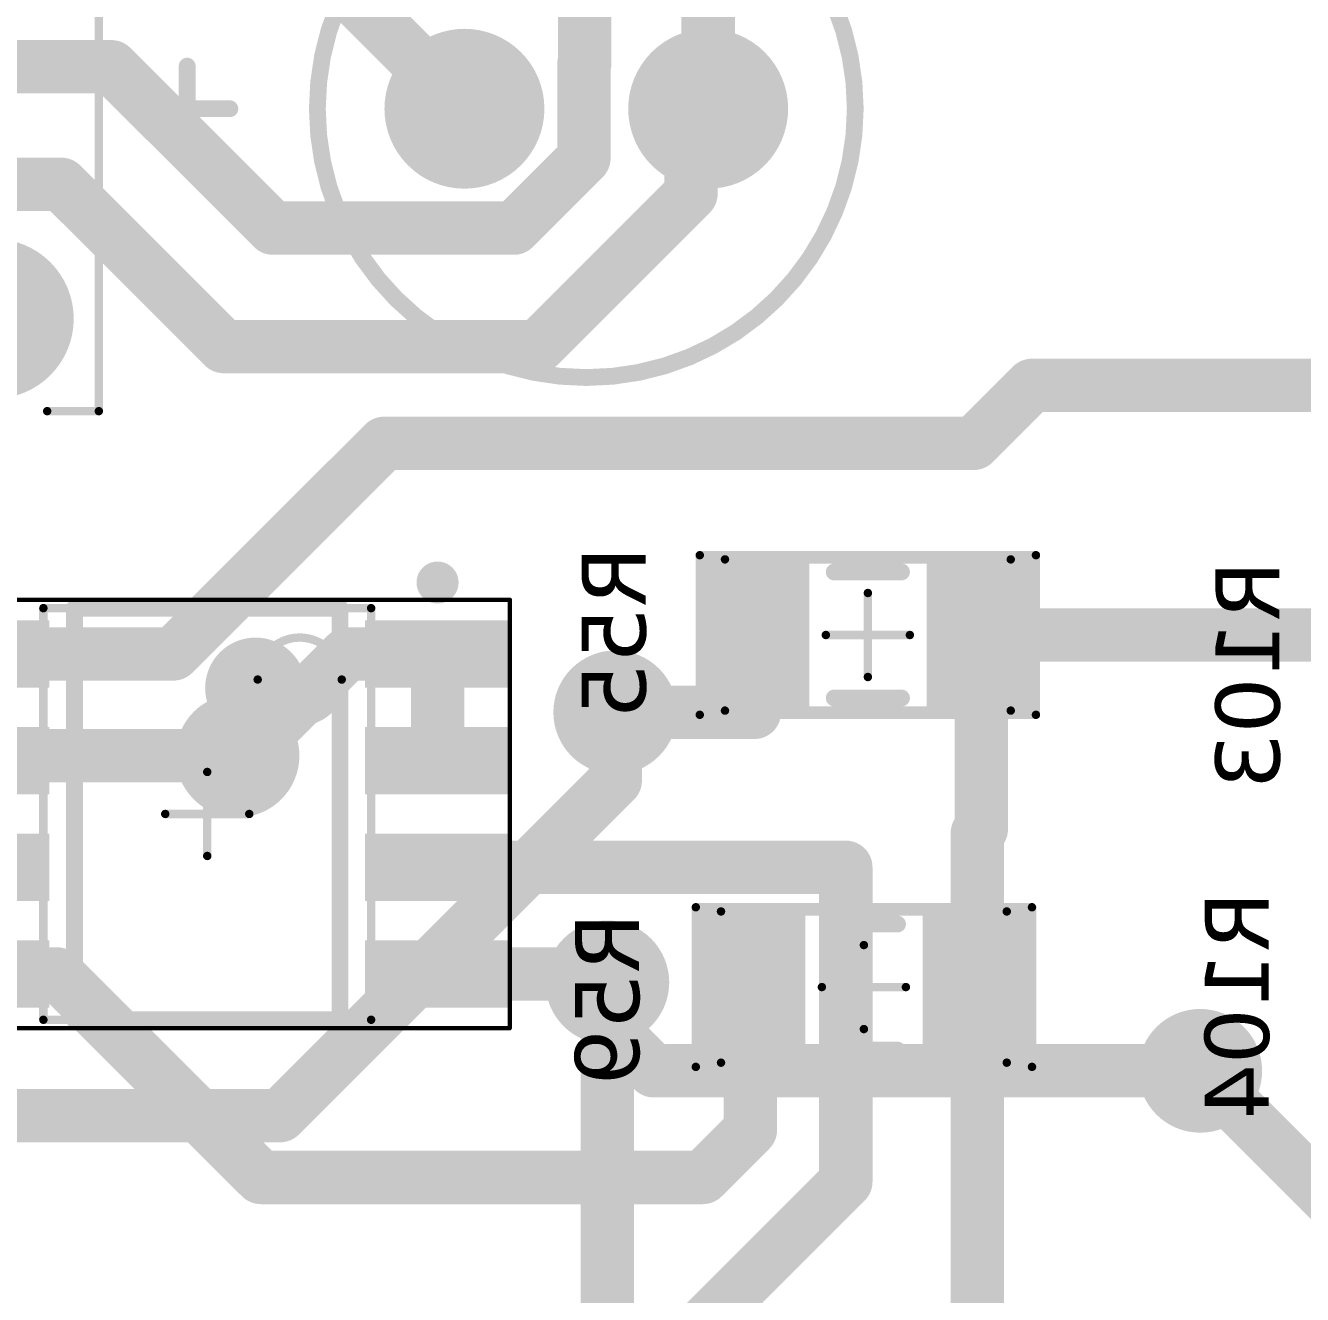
# Model space of a CAD drawing. Header units: millimetres. Extents: x 28 to 434, y 70 to 207.
# Drawn here: x 383.48 to 398.67, y 167.19 to 182.29 of the extents above; entities that cross this region are included whole.
import ezdxf

# ---------------------------------------------------------------- set-up
doc = ezdxf.new("R2010")
doc.units = ezdxf.units.MM
doc.header["$LTSCALE"] = 0.5
doc.layers.get('0').update_dxf_attribs({"color": 250})
for name, color, linetype in [('BottomLayer', 5, 'Continuous'), ('BottomSolder', 6, 'Continuous'), ('Mechanical13', 56, 'Continuous'), ('Mechanical15', 56, 'Continuous'), ('MultiLayer', 9, 'Continuous'), ('TopLayer', 1, 'Continuous'), ('TopOverlay', 2, 'Continuous'), ('TopPaste', 8, 'Continuous'), ('TopSolder', 216, 'Continuous')]:
    doc.layers.add(name, color=color, linetype=linetype)
doc.styles.get("Standard").update_dxf_attribs({"font": 'verdana.ttf'})

# ---------------------------------------------------------------- blocks, each defined once
blk = doc.blocks.new('C1206_44')
at = {"layer": 'Mechanical13', "const_width": 0.0999998}
for points in [[(-1.69997882, 0.90001344), (1.70001438, 0.90001344)], [(-1.69997882, 0.90001344), (-1.69997882, -0.89998296)], [(1.70001438, 0.90001344), (1.70001438, -0.89998296)], [(-1.69997882, -0.89998296), (1.70001438, -0.89998296)]]:
    blk.add_lwpolyline(points, dxfattribs=at)
at = {"layer": 'Mechanical13', "const_width": 0.0499999}
for points in [[(-1.7249775, 0.90001344, 1), (-1.67498014, 0.90001344, 1)], [(-1.7249775, 0.90001344, 1), (-1.67498014, 0.90001344, 1)], [(1.6750157, 0.90001344, 1), (1.72501306, 0.90001344, 1)], [(1.6750157, 0.90001344, 1), (1.72501306, 0.90001344, 1)], [(-1.7249775, -0.89998296, 1), (-1.67498014, -0.89998296, 1)], [(-1.7249775, -0.89998296, 1), (-1.67498014, -0.89998296, 1)], [(1.6750157, -0.89998296, 1), (1.72501306, -0.89998296, 1)], [(1.6750157, -0.89998296, 1), (1.72501306, -0.89998296, 1)]]:
    blk.add_lwpolyline(points, format="xyb", close=True, dxfattribs=at)
at = {"layer": 'Mechanical15', "const_width": 0.0999998}
for points in [[(-2.00000362, 0.95000064), (1.99998838, 0.95000064)], [(-2.00000362, 0.95000064), (-2.00000362, -0.95002096)], [(1.99998838, 0.95000064), (1.99998838, -0.95002096)], [(-7.619999999999999e-06, 0.5000142399999999), (-7.619999999999999e-06, -0.49998376)], [(-0.4999812199999999, -1.016e-05), (0.5000167799999999, -1.016e-05)], [(-2.00000362, -0.95002096), (1.99998838, -0.95002096)]]:
    blk.add_lwpolyline(points, dxfattribs=at)
at = {"layer": 'Mechanical15', "const_width": 0.0499999}
for points in [[(-2.0250023, 0.95000064, 1), (-1.97500494, 0.95000064, 1)], [(-2.0250023, 0.95000064, 1), (-1.97500494, 0.95000064, 1)], [(1.9749897, 0.95000064, 1), (2.02498706, 0.95000064, 1)], [(1.9749897, 0.95000064, 1), (2.02498706, 0.95000064, 1)], [(-0.0250063, 0.5000142399999999, 1), (0.02499106, 0.5000142399999999, 1)], [(-0.5249798999999999, -1.016e-05, 1), (-0.47498254, -1.016e-05, 1)], [(0.4750180999999999, -1.016e-05, 1), (0.52501546, -1.016e-05, 1)], [(-0.0250063, -0.49998376, 1), (0.02499106, -0.49998376, 1)], [(-2.0250023, -0.95002096, 1), (-1.97500494, -0.95002096, 1)], [(-2.0250023, -0.95002096, 1), (-1.97500494, -0.95002096, 1)], [(1.9749897, -0.95002096, 1), (2.02498706, -0.95002096, 1)], [(1.9749897, -0.95002096, 1), (2.02498706, -0.95002096, 1)]]:
    blk.add_lwpolyline(points, format="xyb", close=True, dxfattribs=at)
at = {"layer": 'TopLayer'}
for points in [[(-0.80001872, -0.85000846), (-0.80001872, 0.8499881399999999), (-1.90001652, -0.85000846), (-1.90001652, 0.8499881399999999)], [(1.90000128, -0.85000846), (1.90000128, 0.8499881399999999), (0.80000348, -0.85000846), (0.80000348, 0.8499881399999999)]]:
    blk.add_solid(points, dxfattribs=at)
at = {"layer": 'TopOverlay', "const_width": 0.1999996}
for points in [[(-0.40000682, 0.75000104), (0.39999158, 0.75000104)], [(-0.40000682, -0.75002136), (0.39999158, -0.75002136)]]:
    blk.add_lwpolyline(points, dxfattribs=at)
at = {"layer": 'TopOverlay', "const_width": 0.0999998}
for points in [[(-0.45000672, 0.75000104, 1), (-0.35000692, 0.75000104, 1)], [(0.34999168, 0.75000104, 1), (0.44999148, 0.75000104, 1)], [(-0.45000672, -0.75002136, 1), (-0.35000692, -0.75002136, 1)], [(0.34999168, -0.75002136, 1), (0.44999148, -0.75002136, 1)]]:
    blk.add_lwpolyline(points, format="xyb", close=True, dxfattribs=at)
at = {"layer": 'TopPaste'}
for points in [[(-0.80001872, -0.85000846), (-0.80001872, 0.8499881399999999), (-1.90001652, -0.85000846), (-1.90001652, 0.8499881399999999)], [(1.90000128, -0.85000846), (1.90000128, 0.8499881399999999), (0.80000348, -0.85000846), (0.80000348, 0.8499881399999999)]]:
    blk.add_solid(points, dxfattribs=at)
at = {"layer": 'TopSolder'}
for points in [[(-0.6984187199999999, -0.95160846), (-0.6984187199999999, 0.9515881399999999), (-2.00161652, -0.95160846), (-2.00161652, 0.9515881399999999)], [(2.00160128, -0.95160846), (2.00160128, 0.9515881399999999), (0.69840348, -0.95160846), (0.69840348, 0.9515881399999999)]]:
    blk.add_solid(points, dxfattribs=at)
blk = doc.blocks.new('C1206_48')
at = {"layer": 'Mechanical13', "const_width": 0.0999998}
for points in [[(-1.70000168, 0.9000109), (-1.70000168, -0.8999854999999999)], [(-1.70000168, 0.9000109), (1.69999152, 0.9000109)], [(1.69999152, 0.9000109), (1.69999152, -0.8999854999999999)], [(-1.70000168, -0.8999854999999999), (1.69999152, -0.8999854999999999)]]:
    blk.add_lwpolyline(points, dxfattribs=at)
at = {"layer": 'Mechanical13', "const_width": 0.0499999}
for points in [[(-1.72500036, 0.9000109, 1), (-1.675003, 0.9000109, 1)], [(-1.72500036, 0.9000109, 1), (-1.675003, 0.9000109, 1)], [(1.67499284, 0.9000109, 1), (1.7249902, 0.9000109, 1)], [(1.67499284, 0.9000109, 1), (1.7249902, 0.9000109, 1)], [(-1.72500036, -0.8999854999999999, 1), (-1.675003, -0.8999854999999999, 1)], [(-1.72500036, -0.8999854999999999, 1), (-1.675003, -0.8999854999999999, 1)], [(1.67499284, -0.8999854999999999, 1), (1.7249902, -0.8999854999999999, 1)], [(1.67499284, -0.8999854999999999, 1), (1.7249902, -0.8999854999999999, 1)]]:
    blk.add_lwpolyline(points, format="xyb", close=True, dxfattribs=at)
at = {"layer": 'Mechanical15', "const_width": 0.0999998}
for points in [[(-2.00002648, 0.9499980999999998), (-2.00002648, -0.9500234999999999)], [(-2.00002648, 0.9499980999999998), (1.99996552, 0.9499980999999998)], [(1.99996552, 0.9499980999999998), (1.99996552, -0.9500234999999999)], [(-3.048e-05, 0.5000117000000001), (-3.048e-05, -0.4999863)], [(-0.50000408, -1.27e-05), (0.4999939199999999, -1.27e-05)], [(-2.00002648, -0.9500234999999999), (1.99996552, -0.9500234999999999)]]:
    blk.add_lwpolyline(points, dxfattribs=at)
at = {"layer": 'Mechanical15', "const_width": 0.0499999}
for points in [[(-2.02502516, 0.9499980999999998, 1), (-1.9750278, 0.9499980999999998, 1)], [(-2.02502516, 0.9499980999999998, 1), (-1.9750278, 0.9499980999999998, 1)], [(1.97496684, 0.9499980999999998, 1), (2.0249642, 0.9499980999999998, 1)], [(1.97496684, 0.9499980999999998, 1), (2.0249642, 0.9499980999999998, 1)], [(-0.02502916, 0.5000117000000001, 1), (0.0249682, 0.5000117000000001, 1)], [(-0.52500276, -1.27e-05, 1), (-0.4750054, -1.27e-05, 1)], [(0.47499524, -1.27e-05, 1), (0.5249925999999999, -1.27e-05, 1)], [(-0.02502916, -0.4999863, 1), (0.0249682, -0.4999863, 1)], [(-2.02502516, -0.9500234999999999, 1), (-1.9750278, -0.9500234999999999, 1)], [(-2.02502516, -0.9500234999999999, 1), (-1.9750278, -0.9500234999999999, 1)], [(1.97496684, -0.9500234999999999, 1), (2.0249642, -0.9500234999999999, 1)], [(1.97496684, -0.9500234999999999, 1), (2.0249642, -0.9500234999999999, 1)]]:
    blk.add_lwpolyline(points, format="xyb", close=True, dxfattribs=at)
at = {"layer": 'TopLayer'}
for points in [[(-0.8000415799999999, -0.850011), (-0.8000415799999999, 0.8499856), (-1.90003938, -0.850011), (-1.90003938, 0.8499856)], [(1.89997842, -0.850011), (1.89997842, 0.8499856), (0.7999806199999999, -0.850011), (0.7999806199999999, 0.8499856)]]:
    blk.add_solid(points, dxfattribs=at)
at = {"layer": 'TopOverlay', "const_width": 0.1999996}
for points in [[(-0.40002968, 0.7499985), (0.3999687199999999, 0.7499985)], [(-0.40002968, -0.7500239), (0.3999687199999999, -0.7500239)]]:
    blk.add_lwpolyline(points, dxfattribs=at)
at = {"layer": 'TopOverlay', "const_width": 0.0999998}
for points in [[(-0.45002958, 0.7499985, 1), (-0.35002978, 0.7499985, 1)], [(0.34996882, 0.7499985, 1), (0.44996862, 0.7499985, 1)], [(-0.45002958, -0.7500239, 1), (-0.35002978, -0.7500239, 1)], [(0.34996882, -0.7500239, 1), (0.44996862, -0.7500239, 1)]]:
    blk.add_lwpolyline(points, format="xyb", close=True, dxfattribs=at)
at = {"layer": 'TopPaste'}
for points in [[(-0.8000415799999999, -0.850011), (-0.8000415799999999, 0.8499856), (-1.90003938, -0.850011), (-1.90003938, 0.8499856)], [(1.89997842, -0.850011), (1.89997842, 0.8499856), (0.7999806199999999, -0.850011), (0.7999806199999999, 0.8499856)]]:
    blk.add_solid(points, dxfattribs=at)
at = {"layer": 'TopSolder'}
for points in [[(-0.69844158, -0.9516109999999999), (-0.69844158, 0.9515855999999999), (-2.00163938, -0.9516109999999999), (-2.00163938, 0.9515855999999999)], [(2.00157842, -0.9516109999999999), (2.00157842, 0.9515855999999999), (0.69838062, -0.9516109999999999), (0.69838062, 0.9515855999999999)]]:
    blk.add_solid(points, dxfattribs=at)
blk = doc.blocks.new('OPAMP_LM833_71')
at = {"layer": 'Mechanical13', "const_width": 0.0999998}
for points in [[(-1.95001642, 2.45004082), (-1.95001642, -2.44997478)], [(-1.95001642, 2.45004082), (1.95000118, 2.45004082)], [(1.95000118, 2.45004082), (1.95000118, -2.44997478)], [(-1.95001642, -2.44997478), (1.95000118, -2.44997478)]]:
    blk.add_lwpolyline(points, dxfattribs=at)
at = {"layer": 'Mechanical13'}
for points, const_width in [([(-1.9750151, 2.45004082, 1), (-1.92501774, 2.45004082, 1)], 0.0499999), ([(-1.9750151, 2.45004082, 1), (-1.92501774, 2.45004082, 1)], 0.0499999), ([(1.9250025, 2.45004082, 1), (1.97499986, 2.45004082, 1)], 0.0499999), ([(1.9250025, 2.45004082, 1), (1.97499986, 2.45004082, 1)], 0.0499999), ([(-0.6000013399999999, 1.59999934, 1), (-1.59999934, 1.59999934, 1)], 0.0999998), ([(-1.62499802, 1.59999934, 1), (-1.57500066, 1.59999934, 1)], 0.0499999), ([(-0.62500002, 1.59999934, 1), (-0.5750026599999999, 1.59999934, 1)], 0.0499999), ([(-1.9750151, -2.44997478, 1), (-1.92501774, -2.44997478, 1)], 0.0499999), ([(-1.9750151, -2.44997478, 1), (-1.92501774, -2.44997478, 1)], 0.0499999), ([(1.9250025, -2.44997478, 1), (1.97499986, -2.44997478, 1)], 0.0499999), ([(1.9250025, -2.44997478, 1), (1.97499986, -2.44997478, 1)], 0.0499999)]:
    blk.add_lwpolyline(points, format="xyb", close=True, dxfattribs=dict(at, const_width=const_width))
at = {"layer": 'Mechanical15'}
for points, const_width in [([(-3.60000042, 2.55001522), (-3.60000042, -2.54999998)], 0.0499999), ([(-3.60000042, 2.55001522), (3.59998518, 2.55001522)], 0.0499999), ([(3.59998518, 2.55001522), (3.59998518, -2.54999998)], 0.0499999), ([(-7.619999999999999e-06, 0.50003202), (-7.619999999999999e-06, -0.4999659799999999)], 0.0999998), ([(-0.4999812199999999, 7.619999999999999e-06), (0.5000167799999999, 7.619999999999999e-06)], 0.0999998), ([(-3.60000042, -2.54999998), (3.59998518, -2.54999998)], 0.0499999)]:
    blk.add_lwpolyline(points, dxfattribs=dict(at, const_width=const_width))
for points, const_width in [([(-3.61249976, 2.55001522, 1), (-3.58750108, 2.55001522, 1)], 0.02499868), ([(-3.61249976, 2.55001522, 1), (-3.58750108, 2.55001522, 1)], 0.02499868), ([(3.58748584, 2.55001522, 1), (3.61248452, 2.55001522, 1)], 0.02499868), ([(3.58748584, 2.55001522, 1), (3.61248452, 2.55001522, 1)], 0.02499868), ([(-0.0250063, 0.50003202, 1), (0.02499106, 0.50003202, 1)], 0.0499999), ([(-0.5249798999999999, 7.619999999999999e-06, 1), (-0.47498254, 7.619999999999999e-06, 1)], 0.0499999), ([(0.4750180999999999, 7.619999999999999e-06, 1), (0.52501546, 7.619999999999999e-06, 1)], 0.0499999), ([(-0.0250063, -0.4999659799999999, 1), (0.02499106, -0.4999659799999999, 1)], 0.0499999), ([(-3.61249976, -2.54999998, 1), (-3.58750108, -2.54999998, 1)], 0.02499868), ([(-3.61249976, -2.54999998, 1), (-3.58750108, -2.54999998, 1)], 0.02499868), ([(3.58748584, -2.54999998, 1), (3.61248452, -2.54999998, 1)], 0.02499868), ([(3.58748584, -2.54999998, 1), (3.61248452, -2.54999998, 1)], 0.02499868)]:
    blk.add_lwpolyline(points, format="xyb", close=True, dxfattribs=dict(at, const_width=const_width))
at = {"layer": 'TopLayer'}
for points in [[(-1.98000874, 1.60500822), (-1.98000874, 2.20500702), (-3.5000057, 1.60500822), (-3.5000057, 2.20500702)], [(3.49999046, 1.60500822), (3.49999046, 2.20500702), (1.9799935, 1.60500822), (1.9799935, 2.20500702)], [(-1.98000874, 0.33500822), (-1.98000874, 0.9350070199999999), (-3.5000057, 0.33500822), (-3.5000057, 0.9350070199999999)], [(3.49999046, 0.33500822), (3.49999046, 0.9350070199999999), (1.9799935, 0.33500822), (1.9799935, 0.9350070199999999)], [(-1.98000874, -0.9349917799999999), (-1.98000874, -0.3349929799999999), (-3.5000057, -0.9349917799999999), (-3.5000057, -0.3349929799999999)], [(3.49999046, -0.9349917799999999), (3.49999046, -0.3349929799999999), (1.9799935, -0.9349917799999999), (1.9799935, -0.3349929799999999)], [(-1.98000874, -2.20499178), (-1.98000874, -1.60499298), (-3.5000057, -2.20499178), (-3.5000057, -1.60499298)], [(3.49999046, -2.20499178), (3.49999046, -1.60499298), (1.9799935, -2.20499178), (1.9799935, -1.60499298)]]:
    blk.add_solid(points, dxfattribs=at)
at = {"layer": 'TopOverlay'}
for points, const_width in [([(-2.61499858, 2.75500084, 1), (-2.86500062, 2.75500084, 1)], 0.2499995), ([(-2.92749986, 2.75500084, 1), (-2.80250138, 2.75500084, 1)], 0.12499848), ([(-2.67749782, 2.75500084, 1), (-2.55249934, 2.75500084, 1)], 0.12499848), ([(-1.62998912, 2.45004082, 1), (-1.52998932, 2.45004082, 1)], 0.0999998), ([(-1.62998912, 2.45004082, 1), (-1.52998932, 2.45004082, 1)], 0.0999998), ([(1.53002488, 2.45004082, 1), (1.63002468, 2.45004082, 1)], 0.0999998), ([(1.53002488, 2.45004082, 1), (1.63002468, 2.45004082, 1)], 0.0999998), ([(-0.27500072, 1.49999954, 1), (-0.87499952, 1.49999954, 1)], 0.5999987999999999), ([(-1.02499922, 1.49999954, 1), (-0.72499982, 1.49999954, 1)], 0.2999994), ([(-0.4250004199999999, 1.49999954, 1), (-0.12500102, 1.49999954, 1)], 0.2999994), ([(-1.62998912, -2.44997478, 1), (-1.52998932, -2.44997478, 1)], 0.0999998), ([(-1.62998912, -2.44997478, 1), (-1.52998932, -2.44997478, 1)], 0.0999998), ([(1.53002488, -2.44997478, 1), (1.63002468, -2.44997478, 1)], 0.0999998), ([(1.53002488, -2.44997478, 1), (1.63002468, -2.44997478, 1)], 0.0999998)]:
    blk.add_lwpolyline(points, format="xyb", close=True, dxfattribs=dict(at, const_width=const_width))
at = {"layer": 'TopOverlay', "const_width": 0.1999996}
for points in [[(-1.57998922, 2.45004082), (-1.57998922, -2.44997478)], [(-1.57998922, 2.45004082), (1.58002478, 2.45004082)], [(1.58002478, 2.45004082), (1.58002478, -2.44997478)], [(-1.57998922, -2.44997478), (1.58002478, -2.44997478)]]:
    blk.add_lwpolyline(points, dxfattribs=at)
at = {"layer": 'TopPaste'}
for points in [[(-1.98000874, 1.60500822), (-1.98000874, 2.20500702), (-3.5000057, 1.60500822), (-3.5000057, 2.20500702)], [(3.49999046, 1.60500822), (3.49999046, 2.20500702), (1.9799935, 1.60500822), (1.9799935, 2.20500702)], [(-1.98000874, 0.33500822), (-1.98000874, 0.9350070199999999), (-3.5000057, 0.33500822), (-3.5000057, 0.9350070199999999)], [(3.49999046, 0.33500822), (3.49999046, 0.9350070199999999), (1.9799935, 0.33500822), (1.9799935, 0.9350070199999999)], [(-1.98000874, -0.9349917799999999), (-1.98000874, -0.3349929799999999), (-3.5000057, -0.9349917799999999), (-3.5000057, -0.3349929799999999)], [(3.49999046, -0.9349917799999999), (3.49999046, -0.3349929799999999), (1.9799935, -0.9349917799999999), (1.9799935, -0.3349929799999999)], [(-1.98000874, -2.20499178), (-1.98000874, -1.60499298), (-3.5000057, -2.20499178), (-3.5000057, -1.60499298)], [(3.49999046, -2.20499178), (3.49999046, -1.60499298), (1.9799935, -2.20499178), (1.9799935, -1.60499298)]]:
    blk.add_solid(points, dxfattribs=at)
at = {"layer": 'TopSolder'}
for points in [[(-1.87840874, 1.50340822), (-1.87840874, 2.30660702), (-3.601605699999999, 1.50340822), (-3.601605699999999, 2.30660702)], [(3.60159046, 1.50340822), (3.60159046, 2.30660702), (1.8783935, 1.50340822), (1.8783935, 2.30660702)], [(-1.87840874, 0.23340822), (-1.87840874, 1.03660702), (-3.601605699999999, 0.23340822), (-3.601605699999999, 1.03660702)], [(3.60159046, 0.23340822), (3.60159046, 1.03660702), (1.8783935, 0.23340822), (1.8783935, 1.03660702)], [(-1.87840874, -1.03659178), (-1.87840874, -0.23339298), (-3.601605699999999, -1.03659178), (-3.601605699999999, -0.23339298)], [(3.60159046, -1.03659178), (3.60159046, -0.23339298), (1.8783935, -1.03659178), (1.8783935, -0.23339298)], [(-1.87840874, -2.30659178), (-1.87840874, -1.50339298), (-3.601605699999999, -2.30659178), (-3.601605699999999, -1.50339298)], [(3.60159046, -2.30659178), (3.60159046, -1.50339298), (1.8783935, -2.30659178), (1.8783935, -1.50339298)]]:
    blk.add_solid(points, dxfattribs=at)
blk = doc.blocks.new('CAPACITOR_100UF_95')
at = {"layer": 'BottomLayer', "const_width": 0.8499983}
for points in [[(-0.42501566, 7.619999999999999e-06, 1), (0.42498518, 7.619999999999999e-06, 1)], [(2.47500394, 7.619999999999999e-06, 1), (3.32500478, 7.619999999999999e-06, 1)]]:
    blk.add_lwpolyline(points, format="xyb", close=True, dxfattribs=at)
at = {"layer": 'BottomSolder', "const_width": 0.9515982999999999}
for points in [[(-0.47581566, 7.619999999999999e-06, 1), (0.47578518, 7.619999999999999e-06, 1)], [(2.42420394, 7.619999999999999e-06, 1), (3.375804779999999, 7.619999999999999e-06, 1)]]:
    blk.add_lwpolyline(points, format="xyb", close=True, dxfattribs=at)
at = {"layer": 'MultiLayer', "const_width": 0.8499983}
for points in [[(-0.42501566, 7.619999999999999e-06, 1), (0.42498518, 7.619999999999999e-06, 1)], [(2.47500394, 7.619999999999999e-06, 1), (3.32500478, 7.619999999999999e-06, 1)]]:
    blk.add_lwpolyline(points, format="xyb", close=True, dxfattribs=at)
at = {"layer": 'TopLayer', "const_width": 0.8499983}
for points in [[(-0.42501566, 7.619999999999999e-06, 1), (0.42498518, 7.619999999999999e-06, 1)], [(2.47500394, 7.619999999999999e-06, 1), (3.32500478, 7.619999999999999e-06, 1)]]:
    blk.add_lwpolyline(points, format="xyb", close=True, dxfattribs=at)
at = {"layer": 'TopOverlay'}
for points, const_width in [([(4.65000086, 0, 1), (-1.75000158, 0, 1)], 0.1999996), ([(6.149007259999999, 0.5080076199999999, 1), (6.249007059999999, 0.5080076199999999, 1)], 0.0999998), ([(-1.80000148, 0, 1), (-1.70000168, 0, 1)], 0.0999998), ([(4.60000096, 0, 1), (4.700000759999999, 0, 1)], 0.0999998), ([(5.641007259999999, 7.619999999999999e-06, 1), (5.741007059999999, 7.619999999999999e-06, 1)], 0.0999998), ([(6.65700726, 7.619999999999999e-06, 1), (6.757007059999999, 7.619999999999999e-06, 1)], 0.0999998), ([(6.149007259999999, -0.5079923799999999, 1), (6.249007059999999, -0.5079923799999999, 1)], 0.0999998)]:
    blk.add_lwpolyline(points, format="xyb", close=True, dxfattribs=dict(at, const_width=const_width))
at = {"layer": 'TopOverlay', "const_width": 0.1999996}
for points in [[(6.19900716, 0.5080076199999999), (6.19900716, -0.5079923799999999)], [(6.70700716, 7.619999999999999e-06), (5.691007159999999, 7.619999999999999e-06)]]:
    blk.add_lwpolyline(points, dxfattribs=at)
at = {"layer": 'TopSolder', "const_width": 0.9515982999999999}
for points in [[(-0.47581566, 7.619999999999999e-06, 1), (0.47578518, 7.619999999999999e-06, 1)], [(2.42420394, 7.619999999999999e-06, 1), (3.375804779999999, 7.619999999999999e-06, 1)]]:
    blk.add_lwpolyline(points, format="xyb", close=True, dxfattribs=at)
blk = doc.blocks.new('CAPACITOR_22NF__47NF__100NF_98')
at = {"layer": 'BottomLayer', "const_width": 0.8499983}
for points in [[(-0.42499026, 0, 1), (0.42501058, 0, 1)], [(4.57499974, 0, 1), (5.425000579999999, 0, 1)]]:
    blk.add_lwpolyline(points, format="xyb", close=True, dxfattribs=at)
at = {"layer": 'BottomSolder', "const_width": 0.9515982999999999}
for points in [[(-0.47579026, 0, 1), (0.47581058, 0, 1)], [(4.524199739999999, 0, 1), (5.47580058, 0, 1)]]:
    blk.add_lwpolyline(points, format="xyb", close=True, dxfattribs=at)
at = {"layer": 'MultiLayer', "const_width": 0.8499983}
for points in [[(-0.42499026, 0, 1), (0.42501058, 0, 1)], [(4.57499974, 0, 1), (5.425000579999999, 0, 1)]]:
    blk.add_lwpolyline(points, format="xyb", close=True, dxfattribs=at)
at = {"layer": 'TopLayer', "const_width": 0.8499983}
for points in [[(-0.42499026, 0, 1), (0.42501058, 0, 1)], [(4.57499974, 0, 1), (5.425000579999999, 0, 1)]]:
    blk.add_lwpolyline(points, format="xyb", close=True, dxfattribs=at)
at = {"layer": 'TopOverlay', "const_width": 0.0999998}
for points in [[(-1.10001304, 1.2499848), (6.10002336, 1.2499848)], [(-1.10001304, 0.6779767999999999), (-1.10001304, 1.2499848)], [(6.10002336, 0.6390132), (6.10002336, 1.2499848)], [(6.10002336, -1.2499848), (6.10002336, -0.635)], [(-1.10001304, -1.2499848), (-1.10001304, -0.6779767999999999)], [(-1.10001304, -1.2499848), (6.10002336, -1.2499848)]]:
    blk.add_lwpolyline(points, dxfattribs=at)
at = {"layer": 'TopOverlay', "const_width": 0.0499999}
for points in [[(-1.12501172, 1.2499848, 1), (-1.07501436, 1.2499848, 1)], [(-1.12501172, 1.2499848, 1), (-1.07501436, 1.2499848, 1)], [(6.075024679999999, 1.2499848, 1), (6.12502204, 1.2499848, 1)], [(6.075024679999999, 1.2499848, 1), (6.12502204, 1.2499848, 1)], [(-1.12501172, 0.6779767999999999, 1), (-1.07501436, 0.6779767999999999, 1)], [(6.075024679999999, 0.6390132, 1), (6.12502204, 0.6390132, 1)], [(6.075024679999999, -0.635, 1), (6.12502204, -0.635, 1)], [(-1.12501172, -0.6779767999999999, 1), (-1.07501436, -0.6779767999999999, 1)], [(-1.12501172, -1.2499848, 1), (-1.07501436, -1.2499848, 1)], [(-1.12501172, -1.2499848, 1), (-1.07501436, -1.2499848, 1)], [(6.075024679999999, -1.2499848, 1), (6.12502204, -1.2499848, 1)], [(6.075024679999999, -1.2499848, 1), (6.12502204, -1.2499848, 1)]]:
    blk.add_lwpolyline(points, format="xyb", close=True, dxfattribs=at)
at = {"layer": 'TopSolder', "const_width": 0.9515982999999999}
for points in [[(-0.47579026, 0, 1), (0.47581058, 0, 1)], [(4.524199739999999, 0, 1), (5.47580058, 0, 1)]]:
    blk.add_lwpolyline(points, format="xyb", close=True, dxfattribs=at)
blk = doc.blocks.new('summing_circuit_1')
at = {"layer": 'BottomLayer', "const_width": 0.635}
for points in [[(64.1858, 85.2932), (64.1858, 93.46194159999999)], [(59.89999957999999, 85.80000111999999), (59.89999957999999, 89.15241757999999)], [(60.198, 81.30539999999999), (64.1858, 85.2932)], [(59.3852, 81.30539999999999), (60.198, 81.30539999999999)], [(62.59999926, 81.39999976), (63.10060024, 81.39999976)], [(62.59999926, 81.39999976), (72.3271985, 81.39999976)], [(63.10060024, 81.39999976), (63.65239999999999, 80.84819999999999)], [(63.65239999999999, 74.3458), (63.65239999999999, 80.84819999999999)], [(46.4188556, 80.199992), (52.19999719999999, 80.199992)]]:
    blk.add_lwpolyline(points, dxfattribs=at)
at = {"layer": 'BottomLayer'}
for points, const_width in [([(59.58249958, 85.80000111999999, 1), (60.21749957999999, 85.80000111999999, 1)], 0.635), ([(59.74124958, 85.80000111999999, 1), (60.05874958, 85.80000111999999, 1)], 0.3175), ([(64.02705, 85.2932, 1), (64.34454999999998, 85.2932, 1)], 0.3175), ([(64.02705, 85.2932, 1), (64.34454999999998, 85.2932, 1)], 0.3175), ([(59.06769999999999, 81.30539999999999, 1), (59.70269999999999, 81.30539999999999, 1)], 0.635), ([(62.28249926, 81.39999976, 1), (62.91749926, 81.39999976, 1)], 0.635), ([(59.22645, 81.30539999999999, 1), (59.54395, 81.30539999999999, 1)], 0.3175), ([(60.03925, 81.30539999999999, 1), (60.35675, 81.30539999999999, 1)], 0.3175), ([(60.03925, 81.30539999999999, 1), (60.35675, 81.30539999999999, 1)], 0.3175), ([(62.44124925999999, 81.39999976, 1), (62.75874925999999, 81.39999976, 1)], 0.3175), ([(62.44124925999999, 81.39999976, 1), (62.75874925999999, 81.39999976, 1)], 0.3175), ([(62.94185024, 81.39999976, 1), (63.25935023999999, 81.39999976, 1)], 0.3175), ([(62.94185024, 81.39999976, 1), (63.25935023999999, 81.39999976, 1)], 0.3175), ([(63.49365, 80.84819999999999, 1), (63.81114999999999, 80.84819999999999, 1)], 0.3175), ([(63.49365, 80.84819999999999, 1), (63.81114999999999, 80.84819999999999, 1)], 0.3175), ([(52.0412472, 80.199992, 1), (52.3587472, 80.199992, 1)], 0.3175), ([(63.3349, 74.3458, 1), (63.9699, 74.3458, 1)], 0.635), ([(63.49365, 74.3458, 1), (63.81114999999999, 74.3458, 1)], 0.3175)]:
    blk.add_lwpolyline(points, format="xyb", close=True, dxfattribs=dict(at, const_width=const_width))
at = {"layer": 'BottomSolder', "const_width": 0.7366}
for points in [[(59.53169957999999, 85.80000111999999, 1), (60.26829957999999, 85.80000111999999, 1)], [(59.0169, 81.30539999999999, 1), (59.7535, 81.30539999999999, 1)], [(62.23169925999999, 81.39999976, 1), (62.96829925999999, 81.39999976, 1)], [(63.2841, 74.3458, 1), (64.0207, 74.3458, 1)]]:
    blk.add_lwpolyline(points, format="xyb", close=True, dxfattribs=at)
at = {"layer": 'MultiLayer', "const_width": 0.635}
for points in [[(59.58249958, 85.80000111999999, 1), (60.21749957999999, 85.80000111999999, 1)], [(59.06769999999999, 81.30539999999999, 1), (59.70269999999999, 81.30539999999999, 1)], [(62.28249926, 81.39999976, 1), (62.91749926, 81.39999976, 1)], [(63.3349, 74.3458, 1), (63.9699, 74.3458, 1)]]:
    blk.add_lwpolyline(points, format="xyb", close=True, dxfattribs=at)
at = {"layer": 'TopLayer', "const_width": 0.635}
for points in [[(51.70000074, 87.30000066), (51.70000074, 94.80000089999999)], [(53.10000048, 87.89539952), (53.10000048, 93.37636138)], [(58.690002, 86.5632), (58.690002, 88.90005079999999)], [(62.500002, 87.944198), (62.500002, 88.90005079999999)], [(53.10000048, 87.89539952), (55.0311193, 85.9642807)], [(62.500002, 87.944198), (64.9224, 85.5218)], [(47.9500184, 87.3499904), (52.19999719999999, 83.10001159999999)], [(51.70000074, 87.30000066), (53.62149804, 85.37850336)], [(56.18314391999999, 84.05634192), (58.690002, 86.5632)], [(55.0311193, 82.22436184), (55.0311193, 85.9642807)], [(58.690002, 84.496402), (59.89999957999999, 85.70639958)], [(59.89999957999999, 85.70639958), (59.89999957999999, 85.80000111999999)], [(53.62149804, 82.51120912), (53.62149804, 85.37850336)], [(64.9224, 80.264), (64.9224, 85.5218)], [(58.690002, 83.4200516), (58.690002, 84.496402)], [(56.18314391999999, 77.03918551999999), (56.18314391999999, 84.05634192)], [(58.690002, 83.4200516), (59.960002, 83.4200516)], [(61.23000199999999, 78.56219999999999), (61.23000199999999, 83.4200516)], [(62.500002, 81.49999702), (62.500002, 83.4200516)], [(64.97319999999999, 78.56219999999999), (69.2648094, 82.85380939999999)], [(52.78879968, 81.67851076), (53.62149804, 82.51120912)], [(53.59626821999999, 80.78951076), (55.0311193, 82.22436184)], [(50.03182526, 81.66817295999999), (51.65787484, 81.66817295999999)], [(51.65787484, 81.66817295999999), (51.66821264, 81.67851076)], [(51.66821264, 81.67851076), (52.78879968, 81.67851076)], [(62.500002, 81.49999702), (62.59999926, 81.39999976)], [(59.3852, 79.6500312), (59.3852, 81.30539999999999)], [(53.21052349999999, 80.40376857999999), (53.59626567999999, 80.78951076)], [(53.59626567999999, 80.78951076), (53.59626821999999, 80.78951076)], [(52.19999719999999, 80.199992), (52.40377377999999, 80.40376857999999)], [(52.40377377999999, 80.40376857999999), (53.21052349999999, 80.40376857999999)], [(64.35572599999999, 79.697326), (64.9224, 80.264)], [(58.46455159999999, 79.6500312), (59.3852, 79.6500312)], [(62.6555516, 79.697326), (64.35572599999999, 79.697326)], [(61.23000199999999, 78.56219999999999), (64.97319999999999, 78.56219999999999)], [(55.49338659999999, 76.34942819999999), (56.18314391999999, 77.03918551999999)], [(58.46455159999999, 76.95001119999999), (60.77513879999999, 76.95001119999999)], [(58.46455159999999, 72.07732599999999), (58.46455159999999, 76.95001119999999)], [(60.77513879999999, 76.95001119999999), (60.8224336, 76.997306)], [(60.8224336, 76.997306), (62.6555516, 76.997306)], [(62.6555516, 76.997306), (67.0162744, 76.997306)], [(55.49338659999999, 70.14024579999999), (55.49338659999999, 76.34942819999999)], [(63.65239999999999, 74.3458), (65.8622, 72.136)]]:
    blk.add_lwpolyline(points, dxfattribs=at)
at = {"layer": 'TopLayer'}
for points, const_width in [([(52.94125048, 87.89539952, 1), (53.25875047999999, 87.89539952, 1)], 0.3175), ([(52.94125048, 87.89539952, 1), (53.25875047999999, 87.89539952, 1)], 0.3175), ([(62.341252, 87.944198, 1), (62.658752, 87.944198, 1)], 0.3175), ([(62.341252, 87.944198, 1), (62.658752, 87.944198, 1)], 0.3175), ([(51.54125074, 87.30000066, 1), (51.85875074, 87.30000066, 1)], 0.3175), ([(51.54125074, 87.30000066, 1), (51.85875074, 87.30000066, 1)], 0.3175), ([(58.531252, 86.5632, 1), (58.84875199999999, 86.5632, 1)], 0.3175), ([(58.531252, 86.5632, 1), (58.84875199999999, 86.5632, 1)], 0.3175), ([(59.58249958, 85.80000111999999, 1), (60.21749957999999, 85.80000111999999, 1)], 0.635), ([(54.8723693, 85.9642807, 1), (55.18986930000001, 85.9642807, 1)], 0.3175), ([(54.8723693, 85.9642807, 1), (55.18986930000001, 85.9642807, 1)], 0.3175), ([(59.74124958, 85.80000111999999, 1), (60.05874958, 85.80000111999999, 1)], 0.3175), ([(59.74124958, 85.70639958, 1), (60.05874958, 85.70639958, 1)], 0.3175), ([(59.74124958, 85.70639958, 1), (60.05874958, 85.70639958, 1)], 0.3175), ([(53.46274803999999, 85.37850336, 1), (53.78024804, 85.37850336, 1)], 0.3175), ([(53.46274803999999, 85.37850336, 1), (53.78024804, 85.37850336, 1)], 0.3175), ([(64.76365, 85.5218, 1), (65.08115, 85.5218, 1)], 0.3175), ([(64.76365, 85.5218, 1), (65.08115, 85.5218, 1)], 0.3175), ([(58.531252, 84.496402, 1), (58.84875199999999, 84.496402, 1)], 0.3175), ([(58.531252, 84.496402, 1), (58.84875199999999, 84.496402, 1)], 0.3175), ([(56.02439391999999, 84.05634192, 1), (56.34189392, 84.05634192, 1)], 0.3175), ([(56.02439391999999, 84.05634192, 1), (56.34189392, 84.05634192, 1)], 0.3175), ([(58.531252, 83.4200516, 1), (58.84875199999999, 83.4200516, 1)], 0.3175), ([(58.531252, 83.4200516, 1), (58.84875199999999, 83.4200516, 1)], 0.3175), ([(59.801252, 83.4200516, 1), (60.118752, 83.4200516, 1)], 0.3175), ([(61.071252, 83.4200516, 1), (61.388752, 83.4200516, 1)], 0.3175), ([(62.341252, 83.4200516, 1), (62.658752, 83.4200516, 1)], 0.3175), ([(52.0412472, 83.10001159999999, 1), (52.3587472, 83.10001159999999, 1)], 0.3175), ([(53.46274803999999, 82.51120912, 1), (53.78024804, 82.51120912, 1)], 0.3175), ([(53.46274803999999, 82.51120912, 1), (53.78024804, 82.51120912, 1)], 0.3175), ([(54.8723693, 82.22436184, 1), (55.18986930000001, 82.22436184, 1)], 0.3175), ([(54.8723693, 82.22436184, 1), (55.18986930000001, 82.22436184, 1)], 0.3175), ([(51.49912484, 81.66817295999999, 1), (51.81662484, 81.66817295999999, 1)], 0.3175), ([(51.49912484, 81.66817295999999, 1), (51.81662484, 81.66817295999999, 1)], 0.3175), ([(51.50946264, 81.67851076, 1), (51.82696263999999, 81.67851076, 1)], 0.3175), ([(51.50946264, 81.67851076, 1), (51.82696263999999, 81.67851076, 1)], 0.3175), ([(52.63004967999999, 81.67851076, 1), (52.94754968, 81.67851076, 1)], 0.3175), ([(52.63004967999999, 81.67851076, 1), (52.94754968, 81.67851076, 1)], 0.3175), ([(59.06769999999999, 81.30539999999999, 1), (59.70269999999999, 81.30539999999999, 1)], 0.635), ([(62.28249926, 81.39999976, 1), (62.91749926, 81.39999976, 1)], 0.635), ([(62.341252, 81.49999702, 1), (62.658752, 81.49999702, 1)], 0.3175), ([(62.341252, 81.49999702, 1), (62.658752, 81.49999702, 1)], 0.3175), ([(59.22645, 81.30539999999999, 1), (59.54395, 81.30539999999999, 1)], 0.3175), ([(62.44124925999999, 81.39999976, 1), (62.75874925999999, 81.39999976, 1)], 0.3175), ([(53.43751568, 80.78951076, 1), (53.75501568, 80.78951076, 1)], 0.3175), ([(53.43751568, 80.78951076, 1), (53.75501568, 80.78951076, 1)], 0.3175), ([(53.43751822, 80.78951076, 1), (53.75501822, 80.78951076, 1)], 0.3175), ([(53.43751822, 80.78951076, 1), (53.75501822, 80.78951076, 1)], 0.3175), ([(52.24502378, 80.40376857999999, 1), (52.56252378, 80.40376857999999, 1)], 0.3175), ([(52.24502378, 80.40376857999999, 1), (52.56252378, 80.40376857999999, 1)], 0.3175), ([(53.05177349999999, 80.40376857999999, 1), (53.3692735, 80.40376857999999, 1)], 0.3175), ([(53.05177349999999, 80.40376857999999, 1), (53.3692735, 80.40376857999999, 1)], 0.3175), ([(64.76365, 80.264, 1), (65.08115, 80.264, 1)], 0.3175), ([(64.76365, 80.264, 1), (65.08115, 80.264, 1)], 0.3175), ([(52.0412472, 80.199992, 1), (52.3587472, 80.199992, 1)], 0.3175), ([(58.3058016, 79.6500312, 1), (58.6233016, 79.6500312, 1)], 0.3175), ([(59.22645, 79.6500312, 1), (59.54395, 79.6500312, 1)], 0.3175), ([(59.22645, 79.6500312, 1), (59.54395, 79.6500312, 1)], 0.3175), ([(62.49680159999999, 79.697326, 1), (62.81430159999999, 79.697326, 1)], 0.3175), ([(64.19697599999999, 79.697326, 1), (64.514476, 79.697326, 1)], 0.3175), ([(64.19697599999999, 79.697326, 1), (64.514476, 79.697326, 1)], 0.3175), ([(61.071252, 78.56219999999999, 1), (61.388752, 78.56219999999999, 1)], 0.3175), ([(61.071252, 78.56219999999999, 1), (61.388752, 78.56219999999999, 1)], 0.3175), ([(64.81445000000001, 78.56219999999999, 1), (65.13194999999999, 78.56219999999999, 1)], 0.3175), ([(64.81445000000001, 78.56219999999999, 1), (65.13194999999999, 78.56219999999999, 1)], 0.3175), ([(56.02439391999999, 77.03918551999999, 1), (56.34189392, 77.03918551999999, 1)], 0.3175), ([(56.02439391999999, 77.03918551999999, 1), (56.34189392, 77.03918551999999, 1)], 0.3175), ([(58.3058016, 76.95001119999999, 1), (58.6233016, 76.95001119999999, 1)], 0.3175), ([(58.3058016, 76.95001119999999, 1), (58.6233016, 76.95001119999999, 1)], 0.3175), ([(60.6163888, 76.95001119999999, 1), (60.9338888, 76.95001119999999, 1)], 0.3175), ([(60.6163888, 76.95001119999999, 1), (60.9338888, 76.95001119999999, 1)], 0.3175), ([(60.6636836, 76.997306, 1), (60.9811836, 76.997306, 1)], 0.3175), ([(60.6636836, 76.997306, 1), (60.9811836, 76.997306, 1)], 0.3175), ([(62.49680159999999, 76.997306, 1), (62.81430159999999, 76.997306, 1)], 0.3175), ([(62.49680159999999, 76.997306, 1), (62.81430159999999, 76.997306, 1)], 0.3175), ([(55.3346366, 76.34942819999999, 1), (55.65213659999999, 76.34942819999999, 1)], 0.3175), ([(55.3346366, 76.34942819999999, 1), (55.65213659999999, 76.34942819999999, 1)], 0.3175), ([(63.3349, 74.3458, 1), (63.9699, 74.3458, 1)], 0.635), ([(63.49365, 74.3458, 1), (63.81114999999999, 74.3458, 1)], 0.3175)]:
    blk.add_lwpolyline(points, format="xyb", close=True, dxfattribs=dict(at, const_width=const_width))
at = {"layer": 'TopSolder', "const_width": 0.7366}
for points in [[(59.53169957999999, 85.80000111999999, 1), (60.26829957999999, 85.80000111999999, 1)], [(59.0169, 81.30539999999999, 1), (59.7535, 81.30539999999999, 1)], [(62.23169925999999, 81.39999976, 1), (62.96829925999999, 81.39999976, 1)], [(63.2841, 74.3458, 1), (64.0207, 74.3458, 1)]]:
    blk.add_lwpolyline(points, format="xyb", close=True, dxfattribs=at)
blk.add_blockref('CAPACITOR_22NF__47NF__100NF_98', (49.70001997999999, 88.69998007999999))
at = {"rotation": 90}
for name, p in [('OPAMP_LM833_71', (60.59499438, 86.16001055999999)), ('CAPACITOR_100UF_95', (52.19999719999999, 80.20001993999999)), ('C1206_44', (62.6555262, 78.34727536)), ('C1206_48', (58.46452365999999, 78.30000342))]:
    blk.add_blockref(name, p, dxfattribs=at)
at = {"layer": 'TopOverlay'}
for s, p in [('R59', (61.77080355999999, 81.02280214)), ('R55', (57.41133043999999, 80.94485462)), ('R104', (61.51680356, 73.52980214)), ('R103', (57.57980356, 73.40280214))]:
    blk.add_text(s, height=0.7619999999999999, dxfattribs=at).set_placement(p)

msp = doc.modelspace()

# ---------------------------------------------------------------- block references
at = {"linetype": 'Continuous', "extrusion": (2.097981369335578e-15, 0, -1), "rotation": 270}
msp.add_blockref('summing_circuit_1', (-471.7995613841669, 233.5042378493366, 23.73132205025141), dxfattribs=at)

doc.saveas('drawing.dxf')
